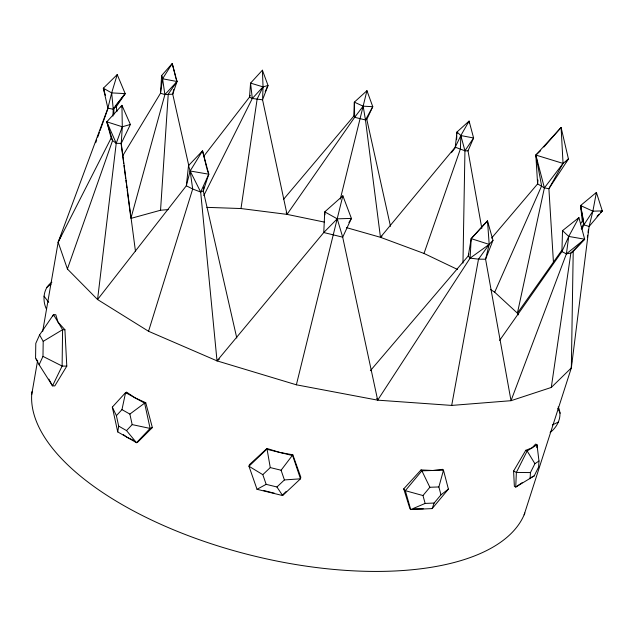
<?xml version="1.0" encoding="UTF-8"?>
<svg xmlns="http://www.w3.org/2000/svg" width="634" height="634" viewBox="0 0 634 634"><rect width="100%" height="100%" fill="white"/><g stroke="black" fill="none" stroke-linecap="round" stroke-linejoin="round"><path stroke-width="0.95" d="M39.126 364.732L42.977 356.387L43.199 341.354L39.577 334.942L53.502 314.638L55.792 314.718L57.987 322.072L64.914 329.751L66.792 366.135L54.825 385.9L52.519 385.876L39.126 364.732L35.567 358.131L35.797 343.366L39.577 334.942M524.12 514.832L571.337 367.918L573.215 251.468L584.651 239.2L578.905 217.621L562.532 230.641L561.906 251.619L499.632 340.403M113.811 114.643L113.93 107.756L116.26 106.742L125.175 93.61L117.219 74.59L103.342 88.237L107.875 108.216L58.162 242.22L42.652 331.534M462.963 263.118L464.944 150.781L460.831 135.549L457.011 131.983L469.089 121.07L473.598 137.982L468.019 150.852L481.816 228.343M581.854 229.342L583.898 224.848L583.938 223.255L582.305 221.266L580.578 205.551L596.388 192.427L602.3 210.892L589.113 226.465L571.337 367.918L551.287 387.453L511.012 400.696L451.693 405.419L377.674 400.157L296.371 384.806L217.018 360.873L148.538 331.273L97.565 299.533L67.402 268.99L58.162 242.22L61.347 235.087M283.652 199.203L353.74 116.18L354.358 102.153L366.943 90.686L372.768 106.686L366.801 119.39L390.496 226.338M571.337 367.918L571.424 365.969M571.551 363.036L571.638 361.079M456.615 139.734L456.813 135.858M456.908 133.917L457.011 131.983L455.228 147.199L380.455 237.306L346.441 227.614M112.9 116.125L113.264 109.199L111.671 92.897L117.219 74.59M530.111 478.686L530.444 472.592L534.906 463.7L538.971 461.005L536.998 444.719L535.627 444.062L532.116 447.826L525.768 450.299L513.588 471.054L514.372 486.373L515.735 487.063L534.193 475.904L538.591 467.115L538.971 461.005M376.826 398.429L377.674 400.157L470.095 258.141L471.205 238.638L487.491 220.846L492.975 240.341L485.581 259.219L511.012 400.696L566.408 253.846L568.746 236.442L578.905 217.621M536.824 447.667L536.998 444.719L527.155 450.972L516.361 472.433L515.735 487.063L520.316 483.948M121.078 107.106L121.934 105.323L130.398 124.478L121.252 143.419L116.228 143.308L112.583 140.526L111.172 138.006L106.805 121.815L121.934 105.323L122.291 126.776L121.252 143.419L135.446 251.167M161.963 77.467L161.638 75.565L162.589 78.775L164.903 94.577L130.897 218.405L160.545 210.242L168.24 94.141L177.029 81.517L172.226 63.527L161.638 75.565L160.513 93.214L122.814 155.663M537.973 179.985L537.608 183.892L491.58 238.107M236.791 338.033L203.284 190.889L208.776 174.207L202.539 150.86L188.528 165.593L186.333 185.778L97.565 299.533L116.228 143.308L122.291 126.776L130.398 124.478M587.353 237.211L587.631 235.262M588.035 232.329L588.447 229.405M175.689 77.372L172.226 63.527L162.589 78.775L160.513 93.214L164.903 94.577L172.733 94.181L177.029 81.517L175.919 78.291M551.287 387.453L570.862 253.061L584.651 239.2L568.746 236.442L562.532 230.641M206.85 207.35L240.991 208.546L257.158 98.944L263.047 86.89L262.405 70.2L250.565 83.109L249.519 97.105L203.688 156.344M117.734 431.912L118.677 426.103L116.394 415.666L112.321 407.115L125.58 392.604L126.721 392.224L135.05 397.843L145.749 402.733L152.358 427.578L137.618 442.255L136.484 442.698L117.734 431.912L112.321 407.115M203.91 187.046L203.284 190.889L200.669 192.031L192.688 189.011L186.333 185.778L190.145 170.99L202.539 150.86L206.692 167.844M468.875 254.068L468.272 255.922L470.095 258.141L478.511 259.155L485.581 259.219L489.194 244.399L487.491 220.846L471.205 238.638L468.272 255.922L370.351 370.716M31.7 394.633L37.596 360.659M451.693 405.419L478.511 259.155L489.194 244.399L492.975 240.341M600.984 212.255L602.3 210.892L592.877 211.177L580.578 205.551L583.898 224.848L589.113 226.465L592.877 211.177L596.388 192.427M550.122 432.459C557.754 426.904 562.786 415.833 558.213 406.917M173.668 89.505L172.733 94.181L188.766 165.561M116.394 415.666L121.966 409.627L125.58 392.604L144.615 403.137L145.749 402.733M292.821 454.8L281.092 470.23L284.404 479.938L276.931 486.975L266.161 484.344L257.024 489.305L248.972 466.252L249.416 464.674L266.946 448.484L279.697 452.414L292.821 454.8L300.809 477.212L300.492 478.821L282.637 495.55L257.024 489.305M566.978 160.291L568.436 158.983L548.893 188.702L544.392 187.886L537.608 183.892L535.841 155.061L561.098 127.474L568.436 158.983L563.047 163.413L544.392 187.886L517.407 313.164L518.335 314.876M366.943 90.686L340.292 199.147M188.528 165.593L190.145 170.99L200.669 192.031L217.018 360.873L323.768 232.527L324.751 211.867L342.851 195.795L296.371 384.806M111.671 92.897L107.875 108.216L113.264 109.199L125.175 93.61L111.671 92.897L103.342 88.237L105.49 95.536M266.946 448.484L270.266 467.591L262.809 474.668L266.161 484.344M432.174 508.595L434.131 503.047L440.971 494.845L438.871 486.952L443.475 470.198L442.627 469.334L432.729 470.499L421.047 469.921L403.715 488.885L409.897 508.642L410.705 509.554L432.174 508.595L448.404 489.115L443.475 470.198L421.879 470.793L421.047 469.921M46.544 309.305C42.098 300.524 43.239 287.971 51.885 282.209M148.538 331.273L192.688 189.011L190.145 170.99L208.776 174.207L200.669 192.031M457.51 269.458L424.003 253.449L460.419 148.935L460.831 135.549L469.089 121.07L469.168 122.972M67.402 268.99L112.583 140.526L106.805 121.815L122.291 126.776M95.71 142.729L96.709 139.94M97.707 137.15L99.38 132.506M100.045 130.644L108.042 108.335M250.24 95.298L249.519 97.105L252.3 98.476L262.563 99.807L287.028 214.379L324.545 222.13M561.811 250.287L517.407 313.164L494.71 292.195L541.618 185.944L535.841 155.061L540.675 150.678M568.746 236.442L561.906 251.619L566.408 253.846L570.862 253.061L573.215 251.468M52.709 316.398L53.502 314.638L62.584 329.68L62.116 366.056L52.519 385.876L48.85 379.108M113.264 109.199L113.93 107.756M265.178 91.661L268.024 85.479L262.405 70.2M203.807 195.573L252.3 98.476L263.047 86.89L268.024 85.479L262.563 99.807L263.047 86.89L250.565 83.109L252.3 98.476M581.275 228.557L583.938 223.255M58.162 242.22L111.172 138.006M424.003 253.449L380.455 237.306L365.477 119.969L372.768 106.686L363.155 106.179L354.358 102.153L354.66 117.306L287.028 214.379L240.991 208.546M543.869 147.048L561.098 127.474L563.047 163.413L548.893 188.702L553.442 262.333M348.914 222.55L351.41 218.413L342.851 195.795M583.898 224.848L592.877 211.177M464.944 150.781L473.598 137.982L460.831 135.549L455.228 147.199L464.944 150.781L468.019 150.852M580.601 223.691L582.305 221.266M353.74 116.18L354.66 117.306L363.155 106.179L365.477 119.969L366.801 119.39M451.4 152.707L455.656 147.294M115.111 106.266L125.175 93.61M434.131 503.047L425.145 503.428L422.973 495.542L429.86 487.269L438.871 486.952M565.964 161.939L568.436 158.983M125.445 393.706L126.721 392.224M164.903 94.577L177.029 81.517L162.589 78.775M118.677 426.103L126.538 430.605L132.165 424.606L129.875 414.081L121.966 409.627M597.03 216.345L599.003 214.3M286.275 491.358L282.819 494.726L282.637 495.55L276.931 486.975M566.408 253.846L584.651 239.2M440.971 494.845L448.404 489.115M217.018 360.873L219.38 359.082M380.455 237.306L381.985 236.149M129.875 414.081L144.615 403.137L150.107 428.433L136.484 442.698L126.538 430.605M600.786 212.018L602.3 210.892M46.504 287.567L50.989 284.27M470.095 258.141L489.194 244.399L471.205 238.638M520.736 483.663L522.139 482.712M43.199 341.354L62.584 329.68L64.914 329.751M529.921 478.115L534.193 475.904M552.38 424.939L558.443 422.014M425.145 503.428L410.705 509.554L405.332 490.676L403.715 488.885M152.358 427.578L150.107 428.433L132.165 424.606M423.282 508.817L413.756 508.785M160.545 210.242L168.248 209.585M284.404 479.938L300.492 478.821L292.654 455.577L266.74 449.252L248.972 466.252L262.809 474.668M530.444 472.592L516.361 472.433L513.588 471.054M66.792 366.135L62.116 366.056L42.977 356.387M274.467 493.252L263.53 490.462M354.66 117.306L365.477 119.969M270.266 467.591L281.092 470.23M422.973 495.542L405.332 490.676L421.879 470.793L429.86 487.269M563.047 163.413L535.841 155.061L544.392 187.886M133.219 440.186L127.062 437.278L123.337 434.647M525.768 450.299L527.155 450.972L534.906 463.7M490.621 289.603L494.71 292.195M44.015 296.165L48.715 302.363M36.114 358.907L37.763 361.245M286.188 212.644L287.028 214.379M557.793 408.28L560.194 413.257M103.342 88.237L104.158 89.941M106.805 121.815L116.228 143.308M206.922 168.795L208.776 174.207M377.674 400.157L342.693 237.171L337.233 218.833L324.751 211.867L324.917 214.76M580.578 205.551L583.581 221.393M116.26 106.742L116.902 111.639M121.015 142.983L123.709 163.556M123.963 165.514L125.635 178.249M125.889 180.207L126.277 183.147M126.531 185.104L126.919 188.036M127.172 190.002L130.77 217.422M524.857 513.017A254.186 112.646 13.8 0 1 252.776 555.685A254.186 112.646 13.8 0 1 31.969 391.701M351.41 218.413L342.693 237.171L323.768 232.527L337.233 218.833L351.41 218.413"/></g></svg>
